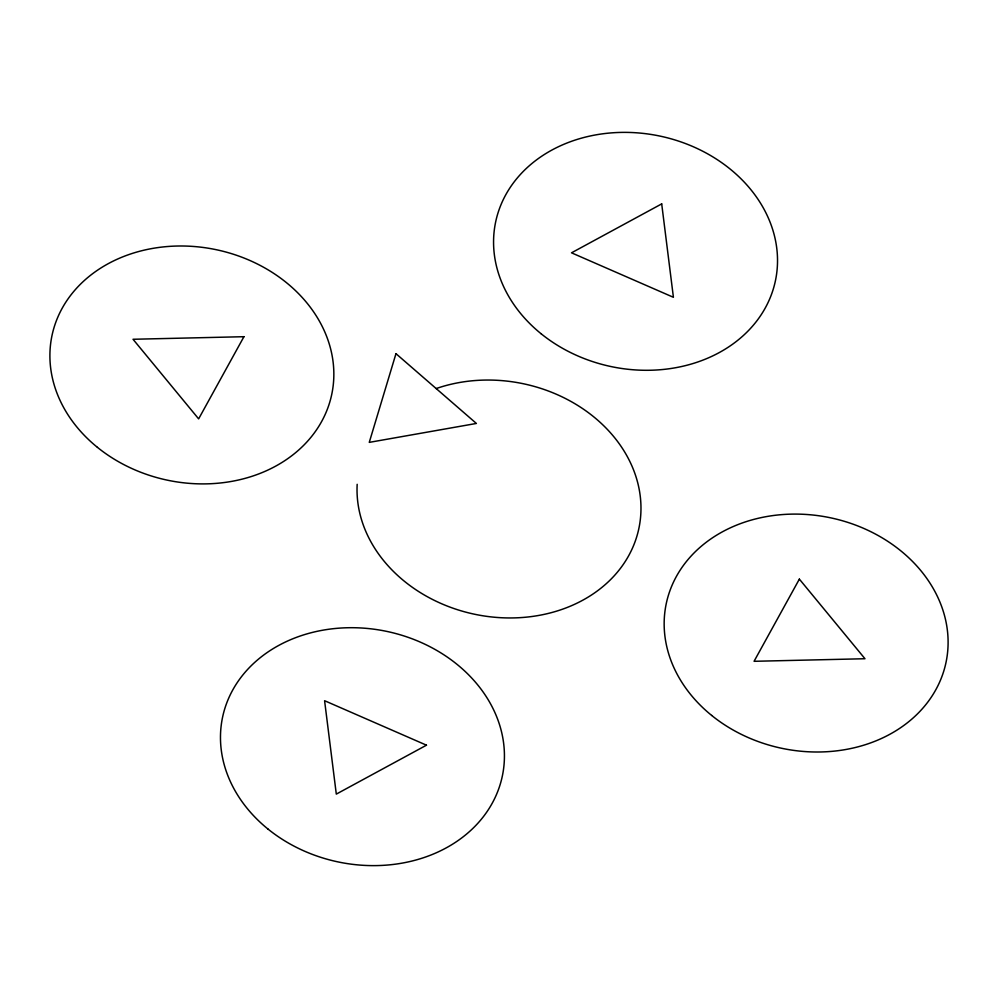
<?xml version="1.0" encoding="UTF-8"?>
<svg xmlns="http://www.w3.org/2000/svg" width="998" height="998" viewBox="0 0 998 998"><rect width="100%" height="100%" fill="white"/><g stroke="black" fill="none" stroke-linecap="round" stroke-linejoin="round"><path stroke-width="1.5" d="M436.176 388.559A142.939 117.801 11.8 0 1 635.04 473.913A142.939 117.801 11.8 0 1 516.29 617.837A142.939 117.801 11.8 0 1 357.172 484.304M395.969 353.666L369.26 442.376L476.383 423.451L395.969 353.666M243.936 336.7L198.639 418.873L133.033 339.27L243.936 336.7M799.361 579.127L754.064 661.3L864.967 658.73L799.361 579.127M661.699 203.891L571.517 252.818L673.413 297.292L661.699 203.891M426.483 745.182L336.301 794.109L324.587 700.708L426.483 745.182M711.686 715.454A142.939 117.801 11.8 0 0 945.156 666.14A142.939 117.801 11.8 0 0 761.536 517.55A142.939 117.801 11.8 0 0 711.686 715.454M97.43 447.354A142.939 117.801 11.8 0 0 330.899 398.04A142.939 117.801 11.8 0 0 147.28 249.45A142.939 117.801 11.8 0 0 97.43 447.354M268.013 829.076A142.939 117.801 11.8 0 0 501.483 779.762A142.939 117.801 11.8 0 0 317.863 631.16A142.939 117.801 11.8 0 0 268.013 829.076M541.103 333.744A142.939 117.801 11.8 0 0 774.573 284.43A142.939 117.801 11.8 0 0 590.953 135.828A142.939 117.801 11.8 0 0 541.103 333.744"/></g></svg>
